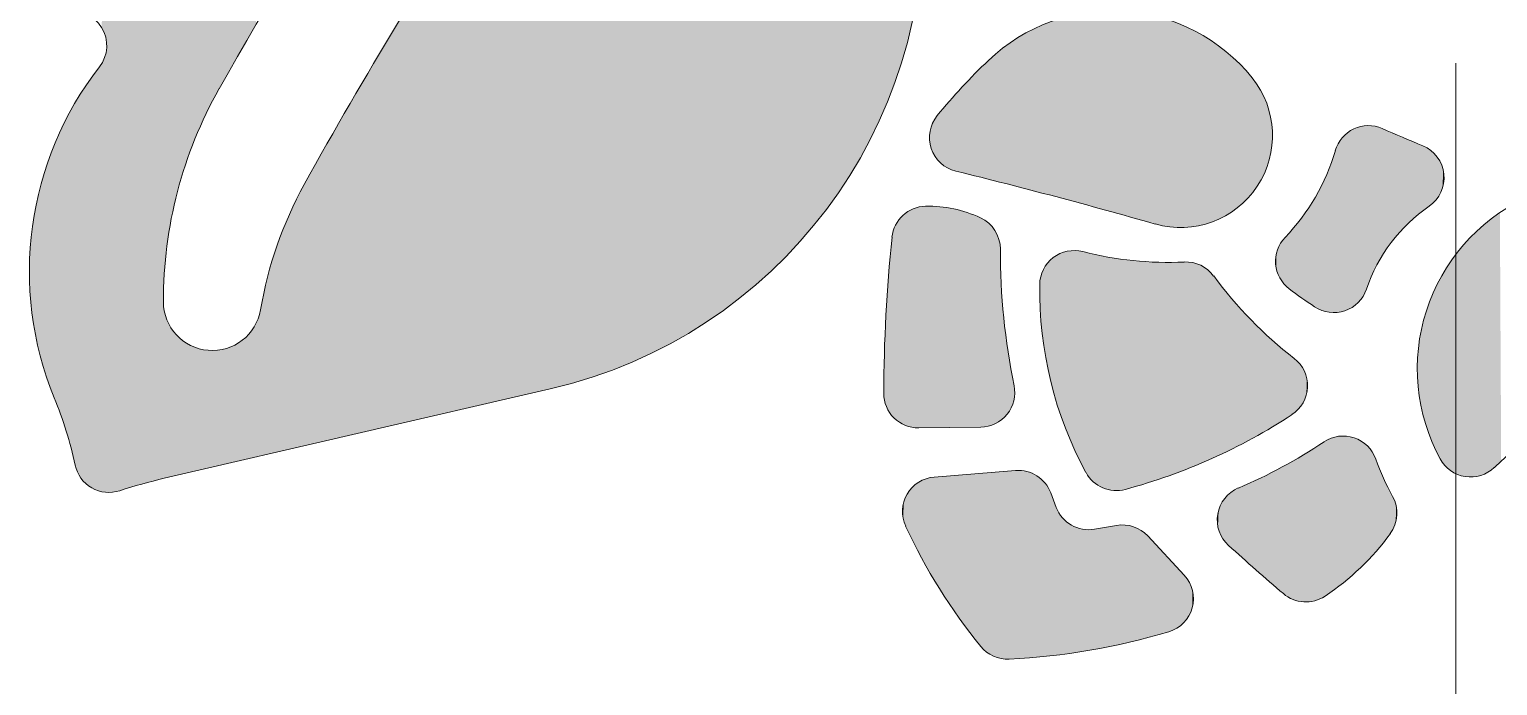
# Model space of a CAD drawing. Extents: x 5 to 409, y 5 to 583.
# Drawn here: x 245.5 to 262.5, y 321.14 to 328.74 of the extents above; entities that cross this region are included whole.
import ezdxf

# ---------------------------------------------------------------- set-up
doc = ezdxf.new("R2010")
doc.units = 0
doc.linetypes.add('CENTERX2', pattern=[20.32, 12.7, -2.54, 2.54, -2.54])
doc.layers.add('CENTERLINE', color=4, linetype='CENTERX2', lineweight=25)
doc.layers.add('OUTLINE', color=7, linetype='Continuous', lineweight=70)

msp = doc.modelspace()

# ---------------------------------------------------------------- linework, layer by layer
at = {"layer": 'CENTERLINE', "lineweight": 18}
msp.add_line((262.014, 315.646), (262.014, 359.956), dxfattribs=at)
at = {"layer": 'OUTLINE', "lineweight": 18, "ltscale": 0.114638}
msp.add_line((251.531, 324.576), (247.063, 323.543), dxfattribs=at)
at = {"layer": 'OUTLINE', "lineweight": 18, "ltscale": 0.017923}
msp.add_line((256.513, 324.134), (255.796, 324.125), dxfattribs=at)
at = {"layer": 'OUTLINE', "lineweight": 18, "ltscale": 0.023632}
msp.add_line((255.976, 323.556), (256.918, 323.63), dxfattribs=at)
at = {"layer": 'OUTLINE', "lineweight": 18, "ltscale": 0.00452}
msp.add_line((257.324, 323.374), (257.388, 323.205), dxfattribs=at)
at = {"layer": 'OUTLINE', "lineweight": 18, "ltscale": 0.006556}
msp.add_line((257.829, 322.952), (258.087, 322.996), dxfattribs=at)
at = {"layer": 'OUTLINE', "lineweight": 18, "ltscale": 0.015493}
msp.add_line((258.448, 322.874), (258.869, 322.419), dxfattribs=at)
at = {"layer": 'OUTLINE', "lineweight": 18}
for centre, radius, start, end in [((292.978, 302.543), 50.57, 141.391, 151.1517), ((292.978, 302.543), 51.97, 143.0275, 150.6047), ((250.275, 330.006), 5.573, 283.0235, 3.0302), ((245.997, 328.55), 0.4, 322.1513, 100.7651), ((258.037, 326.875), 2.078, 38.8229, 133.6354), ((261.509, 323.233), 7.11, 133.6354, 140.6609), ((249.359, 325.937), 3.858, 142.1513, 202.3217), ((252.06, 325.595), 5.007, 150.6047, 180.0992), ((258.826, 327.51), 1.065, 254.081, 38.8229), ((256.32, 327.486), 0.4, 140.6609, 256.2143), ((261.002, 327.224), 0.4, 66.6184, 163.6838), ((280.095, 371.385), 47.712, 246.6184, 247.2339), ((261.477, 327.021), 0.4, 304.7225, 67.2339), ((258.267, 328.024), 2.45, 316.2554, 343.6838), ((240.933, 264.777), 64.169, 74.08103, 76.21428), ((252.709, 324.725), 4.596, 151.1517, 170.3932), ((255.884, 326.291), 0.4, 91.1536, 174.1163), ((255.905, 325.261), 1.431, 64.965, 91.1536), ((262.805, 325.105), 1.931, 124.7225, 161.1114), ((263.753, 324.81), 2.186, 115.8333, 208.5391), ((256.341, 326.195), 0.4, 359.8997, 64.965), ((273.54, 324.472), 18.149, 174.1163, 179.8305), ((260.326, 326.054), 0.4, 136.2553, 232.9167), ((264.567, 326.18), 7.826, 179.8997, 191.5439), ((257.596, 325.778), 0.4, 75.6584, 179.139), ((258.685, 330.036), 3.995, 255.6584, 272.6514), ((258.888, 325.646), 0.4, 36.4029, 92.6514), ((263.106, 328.756), 4.84, 216.4029, 232.2456), ((261.614, 325.718), 4.418, 179.139, 208.5181), ((263.608, 330.397), 5.844, 232.9167, 236.4503), ((260.6, 325.86), 0.4, 236.4503, 341.1114), ((247.619, 325.587), 0.566, 180.0992, 350.3932), ((259.897, 324.613), 0.4, 303.2777, 52.2456), ((266.823, 319.07), 6.338, 117.8325, 133.5154), ((241.608, 322.755), 4.521, 12.0045, 22.3217), ((255.791, 324.525), 0.4, 179.8305, 270.7791), ((256.508, 324.534), 0.4, 270.7791, 11.5439), ((256.458, 329.854), 6.669, 285.0324, 303.2777), ((257.182, 328.914), 5.953, 292.8782, 303.7254), ((260.709, 323.631), 0.4, 19.4441, 123.7254), ((246.422, 323.778), 0.4, 192.0045, 288.2179), ((256.95, 323.232), 0.4, 20.7806, 94.5303), ((258.084, 323.799), 0.4, 208.5181, 285.0324), ((263.687, 324.682), 2.758, 199.4441, 209.2891), ((262.183, 323.957), 0.4, 208.5391, 313.5154), ((248.397, 317.777), 5.917, 103.0235, 108.2179), ((256.008, 323.157), 0.4, 94.5303, 204.8606), ((259.651, 323.061), 0.4, 112.8781, 227.891), ((260.932, 323.137), 0.4, 323.8337, 29.2891), ((257.762, 323.346), 0.4, 200.7806, 279.6319), ((261.658, 325.775), 6.628, 204.8606, 219.0986), ((258.154, 322.602), 0.4, 42.8535, 99.6319), ((281.197, 346.899), 32.532, 227.891, 229.3785), ((258.842, 324.665), 2.989, 303.6641, 323.8337), ((258.576, 322.147), 0.4, 286.6994, 42.8535), ((260.277, 322.51), 0.4, 229.3785, 303.6641), ((256.478, 329.142), 7.702, 272.7277, 286.6994), ((256.825, 321.848), 0.4, 219.0986, 272.7277)]:
    msp.add_arc(centre, radius, start, end, dxfattribs=at)
at = {"layer": 'OUTLINE', "lineweight": 5}
for points in [[(254.418, 326.279), (254.686, 334.961), (254.727, 326.654), (254.978, 335.043)], [(254.727, 326.654), (254.978, 335.043), (255.003, 327.055), (255.277, 335.091)], [(255.277, 335.091), (255.242, 327.478), (255.003, 327.055)], [(255.58, 335.106), (255.443, 327.921), (255.277, 335.091), (255.242, 327.478)], [(255.883, 335.085), (255.605, 328.379), (255.58, 335.106), (255.443, 327.921)], [(255.807, 329.329), (255.727, 328.85), (255.883, 335.085), (255.605, 328.379)], [(254.138, 334.702), (254.404, 334.847), (254.418, 326.279), (254.686, 334.961)], [(253.708, 325.616), (253.89, 334.527), (254.078, 325.932), (254.138, 334.702)], [(254.078, 325.932), (254.138, 334.702), (254.418, 326.279)], [(253.461, 334.099), (253.663, 334.325), (253.708, 325.616), (253.89, 334.527)], [(252.893, 325.086), (253.127, 333.677), (253.312, 325.333), (253.461, 334.099)], [(253.312, 325.333), (253.461, 334.099), (253.708, 325.616)], [(252.473, 332.821), (252.798, 333.251), (252.893, 325.086), (253.127, 333.677)], [(247.911, 328.425), (247.698, 328.052), (248.179, 333.351), (247.896, 333.25)], [(247.911, 328.425), (248.179, 333.351), (248.126, 328.797)], [(247.612, 333.151), (247.419, 327.472), (247.329, 333.052), (247.361, 327.322)], [(247.612, 333.151), (247.549, 327.766), (247.419, 327.472), (247.482, 327.62)], [(247.622, 327.91), (247.549, 327.766), (247.896, 333.25), (247.612, 333.151)], [(247.622, 327.91), (247.896, 333.25), (247.698, 328.052)], [(247.044, 332.954), (246.771, 323.467), (246.76, 332.857)], [(247.044, 332.954), (246.836, 323.485), (246.771, 323.467), (246.803, 323.476)], [(247.044, 332.954), (246.9, 323.503), (246.836, 323.485), (246.868, 323.494)], [(247.044, 332.954), (246.965, 323.519), (246.9, 323.503), (246.933, 323.511)], [(247.044, 332.954), (247.031, 323.535), (246.965, 323.519), (246.998, 323.527)], [(247.044, 332.954), (247.056, 325.747), (247.031, 323.535), (247.054, 325.586)], [(247.329, 333.052), (247.056, 325.747), (247.044, 332.954)], [(247.329, 333.052), (247.076, 326.068), (247.056, 325.747), (247.064, 325.908)], [(247.329, 333.052), (247.117, 326.388), (247.076, 326.068), (247.094, 326.229)], [(247.329, 333.052), (247.178, 326.704), (247.117, 326.388), (247.145, 326.547)], [(247.329, 333.052), (247.26, 327.016), (247.178, 326.704), (247.216, 326.861)], [(247.329, 333.052), (247.361, 327.322), (247.26, 327.016), (247.308, 327.17)], [(246.76, 332.857), (246.506, 323.387), (246.475, 332.761)], [(246.76, 332.857), (246.579, 323.409), (246.506, 323.387), (246.547, 323.398)], [(246.76, 332.857), (246.642, 323.429), (246.579, 323.409), (246.61, 323.419)], [(246.76, 332.857), (246.707, 323.448), (246.642, 323.429), (246.675, 323.439)], [(246.76, 332.857), (246.771, 323.467), (246.707, 323.448), (246.739, 323.458)], [(251.999, 324.706), (252.153, 332.388), (252.455, 324.877), (252.473, 332.821)], [(252.455, 324.877), (252.473, 332.821), (252.893, 325.086)], [(246.475, 332.761), (246.385, 328.647), (246.338, 328.759), (246.366, 328.705)], [(246.475, 332.761), (246.395, 328.588), (246.385, 328.647)], [(246.423, 323.378), (246.396, 328.527), (246.475, 332.761), (246.395, 328.588)], [(246.465, 323.38), (246.423, 323.378), (246.506, 323.387), (246.475, 332.761)], [(251.531, 324.576), (251.838, 331.952), (251.999, 324.706), (252.153, 332.388)], [(251.221, 331.069), (251.527, 331.512), (251.531, 324.576), (251.838, 331.952)], [(251.531, 324.576), (250.623, 330.174), (251.221, 331.069), (250.92, 330.623)], [(251.531, 324.576), (250.044, 329.266), (250.623, 330.174), (250.331, 329.721)], [(251.531, 324.576), (249.485, 328.345), (250.044, 329.266), (249.762, 328.807)], [(255.981, 327.699), (258.173, 328.948), (257.745, 328.932), (257.959, 328.951)], [(255.981, 327.699), (258.596, 328.876), (258.173, 328.948), (258.387, 328.923)], [(255.981, 327.699), (257.745, 328.932), (257.328, 328.828), (257.534, 328.891)], [(255.981, 327.699), (258.995, 328.718), (258.596, 328.876), (258.8, 328.808)], [(255.981, 327.699), (257.328, 328.828), (256.942, 328.641), (257.131, 328.745)], [(255.981, 327.699), (259.354, 328.482), (258.995, 328.718), (259.181, 328.61)], [(246.381, 323.38), (246.389, 328.468), (246.423, 323.378), (246.396, 328.527)], [(255.981, 327.699), (256.942, 328.641), (256.603, 328.379), (256.766, 328.519)], [(246.346, 328.355), (246.372, 328.41), (246.381, 323.38), (246.389, 328.468)], [(255.981, 327.699), (259.656, 328.178), (259.354, 328.482), (259.512, 328.338)], [(255.981, 327.699), (256.603, 328.379), (256.525, 328.303), (256.564, 328.341)], [(246.313, 328.304), (246.222, 323.431), (246.164, 328.099), (246.187, 323.454)], [(246.313, 328.304), (246.299, 323.397), (246.222, 323.431), (246.26, 323.412)], [(246.339, 323.387), (246.299, 323.397), (246.346, 328.355), (246.313, 328.304)], [(246.339, 323.387), (246.346, 328.355), (246.381, 323.38)], [(251.531, 324.576), (248.945, 327.413), (249.485, 328.345), (249.213, 327.881)], [(255.981, 327.699), (256.525, 328.303), (256.448, 328.226), (256.486, 328.265)], [(255.981, 327.699), (256.448, 328.226), (256.372, 328.148), (256.409, 328.187)], [(246.164, 328.099), (246.041, 323.654), (246.029, 327.885), (246.03, 323.695)], [(246.164, 328.099), (246.075, 323.578), (246.041, 323.654), (246.056, 323.615)], [(246.164, 328.099), (246.125, 323.51), (246.075, 323.578), (246.098, 323.543)], [(246.164, 328.099), (246.187, 323.454), (246.125, 323.51), (246.154, 323.48)], [(255.981, 327.699), (259.822, 327.887), (259.656, 328.178), (259.75, 328.039)], [(255.981, 327.699), (256.372, 328.148), (256.297, 328.068), (256.334, 328.108)], [(255.981, 327.699), (256.297, 328.068), (256.223, 327.988), (256.26, 328.028)], [(246.029, 327.885), (245.928, 324.089), (245.909, 327.663), (245.913, 324.137)], [(246.029, 327.885), (245.957, 323.991), (245.928, 324.089), (245.943, 324.04)], [(246.029, 327.885), (245.984, 323.893), (245.957, 323.991), (245.97, 323.942)], [(246.029, 327.885), (246.008, 323.794), (245.984, 323.893), (245.996, 323.844)], [(246.029, 327.885), (246.03, 323.695), (246.008, 323.794), (246.019, 323.745)], [(255.981, 327.699), (256.223, 327.988), (256.151, 327.906), (256.187, 327.947)], [(255.981, 327.699), (256.151, 327.906), (256.08, 327.824), (256.115, 327.865)], [(255.981, 327.699), (259.89, 327.559), (259.822, 327.887), (259.869, 327.726)], [(255.981, 327.699), (255.926, 327.559), (255.921, 327.459), (255.92, 327.509)], [(255.981, 327.699), (255.921, 327.459), (255.94, 327.36), (255.927, 327.409)], [(255.981, 327.699), (255.957, 327.655), (255.926, 327.559), (255.939, 327.608)], [(255.981, 327.699), (255.94, 327.36), (255.984, 327.269), (255.959, 327.313)], [(255.981, 327.699), (256.08, 327.824), (256.01, 327.74), (256.045, 327.782)], [(255.981, 327.699), (255.984, 327.269), (256.049, 327.192), (256.014, 327.229)], [(255.981, 327.699), (256.049, 327.192), (256.131, 327.134), (256.088, 327.161)], [(255.981, 327.699), (256.131, 327.134), (256.224, 327.098), (256.176, 327.113)], [(255.981, 327.699), (256.224, 327.098), (256.514, 327.026), (256.369, 327.062)], [(255.981, 327.699), (256.514, 327.026), (256.804, 326.953), (256.659, 326.99)], [(255.981, 327.699), (256.804, 326.953), (257.093, 326.878), (256.948, 326.916)], [(255.981, 327.699), (257.093, 326.878), (257.382, 326.803), (257.237, 326.841)], [(255.981, 327.699), (257.382, 326.803), (257.67, 326.725), (257.526, 326.764)], [(255.981, 327.699), (257.67, 326.725), (257.958, 326.647), (257.814, 326.686)], [(255.981, 327.699), (257.958, 326.647), (258.246, 326.567), (258.102, 326.607)], [(255.981, 327.699), (258.246, 326.567), (258.534, 326.486), (258.39, 326.526)], [(255.981, 327.699), (258.534, 326.486), (258.866, 326.446), (258.698, 326.452)], [(255.981, 327.699), (258.866, 326.446), (259.195, 326.511), (259.033, 326.465)], [(255.981, 327.699), (259.195, 326.511), (259.487, 326.675), (259.347, 326.581)], [(255.981, 327.699), (259.487, 326.675), (259.713, 326.921), (259.61, 326.789)], [(255.981, 327.699), (259.713, 326.921), (259.852, 327.226), (259.795, 327.068)], [(255.981, 327.699), (259.852, 327.226), (259.89, 327.559), (259.884, 327.391)], [(245.909, 327.663), (245.809, 324.425), (245.803, 327.433)], [(245.909, 327.663), (245.846, 324.33), (245.809, 324.425), (245.828, 324.377)], [(245.909, 327.663), (245.88, 324.234), (245.846, 324.33), (245.863, 324.282)], [(245.909, 327.663), (245.913, 324.137), (245.88, 324.234), (245.897, 324.186)], [(260.698, 327.484), (260.727, 327.514), (260.728, 325.481), (260.76, 327.542)], [(260.728, 325.481), (260.76, 327.542), (260.771, 325.498), (260.795, 327.566)], [(260.771, 325.498), (260.795, 327.566), (260.811, 325.52), (260.832, 327.586)], [(260.811, 325.52), (260.832, 327.586), (260.848, 325.546), (260.871, 327.602)], [(260.848, 325.546), (260.871, 327.602), (260.882, 325.576), (260.912, 327.613)], [(260.882, 325.576), (260.912, 327.613), (260.913, 325.611), (260.954, 327.621)], [(260.913, 325.611), (260.954, 327.621), (260.939, 325.648)], [(260.961, 325.688), (260.939, 325.648), (260.996, 327.624), (260.954, 327.621)], [(260.961, 325.688), (260.996, 327.624), (260.978, 325.73)], [(261.004, 325.802), (260.978, 325.73), (261.038, 327.622), (260.996, 327.624)], [(261.004, 325.802), (261.038, 327.622), (261.033, 325.873)], [(261.033, 325.873), (261.038, 327.622), (261.065, 325.943), (261.08, 327.616)], [(261.065, 325.943), (261.08, 327.616), (261.1, 326.011), (261.121, 327.605)], [(261.1, 326.011), (261.121, 327.605), (261.137, 326.078), (261.161, 327.591)], [(261.137, 326.078), (261.161, 327.591), (261.177, 326.144), (261.19, 327.578)], [(261.177, 326.144), (261.19, 327.578), (261.22, 326.207)], [(261.19, 327.578), (261.22, 327.565), (261.22, 326.207), (261.249, 327.553)], [(261.22, 326.207), (261.249, 327.553), (261.265, 326.269), (261.278, 327.54)], [(261.265, 326.269), (261.278, 327.54), (261.312, 326.33)], [(261.278, 327.54), (261.308, 327.527), (261.312, 326.33), (261.337, 327.515)], [(261.312, 326.33), (261.337, 327.515), (261.362, 326.388), (261.367, 327.502)], [(245.702, 324.709), (245.713, 327.196), (245.79, 324.472), (245.803, 327.433)], [(245.79, 324.472), (245.803, 327.433), (245.809, 324.425)], [(251.531, 324.576), (248.637, 326.858), (248.945, 327.413), (248.683, 326.943)], [(260.639, 325.462), (260.618, 327.336), (260.65, 327.414), (260.632, 327.376)], [(260.684, 325.469), (260.639, 325.462), (260.672, 327.45), (260.65, 327.414)], [(260.684, 325.469), (260.672, 327.45), (260.728, 325.481), (260.698, 327.484)], [(261.414, 326.444), (261.362, 326.388), (261.396, 327.49), (261.367, 327.502)], [(261.414, 326.444), (261.396, 327.49), (261.468, 326.498), (261.426, 327.477)], [(261.426, 327.477), (261.455, 327.465), (261.468, 326.498), (261.485, 327.452)], [(261.468, 326.498), (261.485, 327.452), (261.525, 326.55), (261.514, 327.44)], [(261.525, 326.55), (261.514, 327.44), (261.544, 327.427)], [(261.583, 326.6), (261.525, 326.55), (261.573, 327.415), (261.544, 327.427)], [(261.583, 326.6), (261.573, 327.415), (261.643, 326.647), (261.603, 327.402)], [(261.603, 327.402), (261.632, 327.39), (261.643, 326.647), (261.68, 327.366)], [(261.643, 326.647), (261.68, 327.366), (261.705, 326.692), (261.724, 327.336)], [(245.629, 324.952), (245.638, 326.954), (245.702, 324.709), (245.713, 327.196)], [(260.519, 327.06), (260.547, 327.128), (260.548, 325.463), (260.573, 327.197)], [(260.548, 325.463), (260.573, 327.197), (260.594, 325.46), (260.596, 327.266)], [(260.639, 325.462), (260.594, 325.46), (260.618, 327.336), (260.596, 327.266)], [(261.705, 326.692), (261.724, 327.336), (261.747, 326.726), (261.764, 327.3)], [(261.747, 326.726), (261.764, 327.3), (261.784, 326.764), (261.799, 327.26)], [(261.784, 326.764), (261.799, 327.26), (261.816, 326.807), (261.827, 327.215)], [(261.816, 326.807), (261.827, 327.215), (261.841, 326.854), (261.85, 327.166)], [(260.46, 325.485), (260.489, 326.993), (260.503, 325.471), (260.519, 327.06)], [(260.503, 325.471), (260.519, 327.06), (260.548, 325.463)], [(261.841, 326.854), (261.85, 327.166), (261.86, 326.904), (261.866, 327.115)], [(261.86, 326.904), (261.866, 327.115), (261.872, 326.956), (261.875, 327.063)], [(261.872, 326.956), (261.875, 327.063), (261.877, 327.009)], [(245.573, 325.198), (245.579, 326.708), (245.629, 324.952), (245.638, 326.954)], [(251.531, 324.576), (248.552, 326.685), (248.637, 326.858), (248.594, 326.772)], [(260.418, 325.503), (260.379, 325.526), (260.424, 326.862), (260.388, 326.798)], [(260.418, 325.503), (260.424, 326.862), (260.46, 325.485)], [(260.424, 326.862), (260.457, 326.927), (260.46, 325.485), (260.489, 326.993)], [(245.532, 325.448), (245.537, 326.458), (245.573, 325.198), (245.579, 326.708)], [(251.531, 324.576), (248.473, 326.509), (248.552, 326.685), (248.511, 326.598)], [(255.702, 326.648), (255.717, 324.131), (255.735, 326.663), (255.757, 324.126)], [(255.735, 326.663), (255.757, 324.126), (255.769, 326.675), (255.796, 324.125)], [(255.769, 326.675), (255.796, 324.125), (255.805, 326.683)], [(256.513, 324.134), (255.84, 326.689), (255.796, 324.125), (255.805, 326.683)], [(256.513, 324.134), (255.917, 326.692), (255.84, 326.689), (255.876, 326.691)], [(256.513, 324.134), (255.999, 326.689), (255.917, 326.692), (255.958, 326.691)], [(256.513, 324.134), (256.08, 326.681), (255.999, 326.689), (256.04, 326.685)], [(256.513, 324.134), (256.161, 326.669), (256.08, 326.681), (256.121, 326.675)], [(256.513, 324.134), (256.241, 326.652), (256.161, 326.669), (256.201, 326.661)], [(260.285, 325.589), (260.267, 325.602), (260.311, 326.673), (260.269, 326.613)], [(260.285, 325.589), (260.311, 326.673), (260.304, 325.577)], [(260.322, 325.564), (260.304, 325.577), (260.35, 326.735), (260.311, 326.673)], [(260.322, 325.564), (260.35, 326.735), (260.341, 325.551)], [(260.36, 325.539), (260.341, 325.551), (260.388, 326.798), (260.35, 326.735)], [(260.36, 325.539), (260.388, 326.798), (260.379, 325.526)], [(251.531, 324.576), (248.402, 326.33), (248.473, 326.509), (248.436, 326.42)], [(255.544, 326.502), (255.527, 326.471), (255.571, 324.19), (255.539, 324.214)], [(255.544, 326.502), (255.571, 324.19), (255.565, 326.532)], [(255.565, 326.532), (255.571, 324.19), (255.588, 326.56), (255.605, 324.17)], [(255.588, 326.56), (255.605, 324.17), (255.613, 326.586), (255.641, 324.154)], [(255.613, 326.586), (255.641, 324.154), (255.641, 326.609)], [(255.641, 326.609), (255.641, 324.154), (255.671, 326.63), (255.679, 324.141)], [(255.671, 326.63), (255.679, 324.141), (255.702, 326.648), (255.717, 324.131)], [(256.513, 324.134), (256.32, 326.63), (256.241, 326.652), (256.281, 326.642)], [(256.513, 324.134), (256.398, 326.604), (256.32, 326.63), (256.359, 326.618)], [(256.513, 324.134), (256.473, 326.574), (256.398, 326.604), (256.436, 326.59)], [(256.513, 324.134), (256.511, 326.557), (256.473, 326.574)], [(256.557, 324.137), (256.536, 326.544), (256.513, 324.134), (256.511, 326.557)], [(256.6, 324.145), (256.56, 326.53), (256.557, 324.137), (256.536, 326.544)], [(256.6, 324.145), (256.584, 326.513), (256.56, 326.53)], [(256.643, 324.158), (256.605, 326.495), (256.6, 324.145), (256.584, 326.513)], [(256.645, 326.455), (256.626, 326.476), (256.643, 324.158), (256.605, 326.495)], [(260.181, 326.496), (260.139, 325.694), (260.135, 326.439)], [(260.181, 326.496), (260.175, 325.667), (260.139, 325.694), (260.157, 325.681)], [(260.181, 326.496), (260.226, 326.554), (260.175, 325.667), (260.193, 325.654)], [(260.226, 326.554), (260.212, 325.641), (260.193, 325.654)], [(260.269, 326.613), (260.23, 325.628), (260.226, 326.554), (260.212, 325.641)], [(260.267, 325.602), (260.248, 325.615), (260.269, 326.613), (260.23, 325.628)], [(262.32, 326.462), (262.306, 323.576), (262.369, 326.503), (262.334, 323.586)], [(262.334, 323.586), (262.361, 323.598), (262.369, 326.503), (262.387, 323.613)], [(262.369, 326.503), (262.387, 323.613), (262.419, 326.543), (262.413, 323.629)], [(262.419, 326.543), (262.413, 323.629), (262.436, 323.647)], [(262.471, 326.581), (262.419, 326.543), (262.459, 323.667), (262.436, 323.647)], [(262.471, 326.581), (262.459, 323.667), (262.523, 326.618), (262.538, 323.741)], [(245.509, 325.7), (245.511, 326.206), (245.532, 325.448), (245.537, 326.458)], [(251.531, 324.576), (248.338, 326.148), (248.402, 326.33), (248.369, 326.239)], [(255.51, 324.24), (255.487, 326.332), (255.483, 324.269), (255.475, 326.22)], [(255.5, 326.403), (255.492, 326.368), (255.51, 324.24), (255.487, 326.332)], [(255.512, 326.438), (255.5, 326.403), (255.539, 324.214), (255.51, 324.24)], [(255.512, 326.438), (255.539, 324.214), (255.527, 326.471)], [(256.683, 324.175), (256.663, 326.433), (256.643, 324.158), (256.645, 326.455)], [(256.683, 324.175), (256.693, 326.385), (256.663, 326.433), (256.679, 326.409)], [(256.721, 324.196), (256.706, 326.359), (256.683, 324.175), (256.693, 326.385)], [(256.721, 324.196), (256.726, 326.306), (256.706, 326.359), (256.717, 326.333)], [(260.037, 326.33), (260.023, 325.792), (260.009, 326.298), (259.997, 325.825)], [(260.087, 326.384), (260.052, 325.762), (260.037, 326.33), (260.023, 325.792)], [(260.087, 326.384), (260.085, 325.735), (260.052, 325.762)], [(260.135, 326.439), (260.102, 325.721), (260.087, 326.384), (260.085, 325.735)], [(260.139, 325.694), (260.121, 325.707), (260.135, 326.439), (260.102, 325.721)], [(262.137, 326.283), (262.158, 323.557), (262.181, 326.33), (262.188, 323.557)], [(262.181, 326.33), (262.188, 323.557), (262.226, 326.375)], [(262.188, 323.557), (262.218, 323.558), (262.226, 326.375), (262.248, 323.562)], [(262.226, 326.375), (262.248, 323.562), (262.273, 326.419), (262.277, 323.568)], [(262.32, 326.462), (262.273, 326.419), (262.306, 323.576), (262.277, 323.568)], [(245.511, 326.206), (245.509, 325.7), (245.501, 325.953)], [(251.531, 324.576), (248.282, 325.963), (248.338, 326.148), (248.309, 326.056)], [(255.483, 324.269), (255.475, 326.22), (255.465, 326.107)], [(256.757, 324.222), (256.726, 326.306), (256.721, 324.196)], [(256.757, 324.222), (256.738, 326.251), (256.726, 326.306), (256.733, 326.279)], [(256.757, 324.222), (256.742, 326.095), (256.738, 326.251), (256.741, 326.222)], [(256.741, 326.222), (256.742, 326.095), (256.741, 326.194)], [(257.4, 324.389), (257.431, 326.142), (257.445, 324.255), (257.473, 326.159)], [(257.445, 324.255), (257.473, 326.159), (257.494, 324.122), (257.516, 326.17)], [(257.494, 324.122), (257.516, 326.17), (257.547, 323.991), (257.561, 326.177)], [(257.547, 323.991), (257.561, 326.177), (257.605, 323.861), (257.606, 326.178)], [(257.605, 323.861), (257.606, 326.178), (257.666, 323.734)], [(257.606, 326.178), (257.651, 326.175), (257.666, 323.734), (257.695, 326.166)], [(257.666, 323.734), (257.695, 326.166), (257.732, 323.608), (257.767, 326.148)], [(257.732, 323.608), (257.767, 326.148), (257.749, 323.58), (257.769, 323.553)], [(257.84, 326.132), (257.79, 323.527), (257.767, 326.148), (257.769, 323.553)], [(259.937, 326.147), (259.933, 325.98), (259.929, 326.106), (259.927, 326.022)], [(259.949, 326.188), (259.942, 325.939), (259.937, 326.147), (259.933, 325.98)], [(259.965, 326.227), (259.957, 325.899), (259.949, 326.188), (259.942, 325.939)], [(259.985, 326.264), (259.975, 325.861), (259.965, 326.227), (259.957, 325.899)], [(260.009, 326.298), (259.997, 325.825), (259.985, 326.264), (259.975, 325.861)], [(262.014, 326.136), (262.042, 323.583), (262.054, 326.186), (262.07, 323.573)], [(262.054, 326.186), (262.07, 323.573), (262.095, 326.235), (262.099, 323.566)], [(262.095, 326.235), (262.099, 323.566), (262.137, 326.283)], [(262.099, 323.566), (262.129, 323.56), (262.137, 326.283), (262.158, 323.557)], [(255.459, 324.301), (255.455, 325.995), (255.439, 324.335), (255.446, 325.882)], [(255.459, 324.301), (255.483, 324.269), (255.455, 325.995), (255.465, 326.107)], [(256.757, 324.222), (256.747, 325.896), (256.742, 326.095), (256.744, 325.995)], [(257.224, 325.219), (257.239, 325.958), (257.242, 325.079), (257.262, 325.997)], [(257.242, 325.079), (257.262, 325.997), (257.265, 324.939), (257.288, 326.034)], [(257.265, 324.939), (257.288, 326.034), (257.292, 324.8), (257.319, 326.067)], [(257.292, 324.8), (257.319, 326.067), (257.324, 324.662), (257.353, 326.096)], [(257.324, 324.662), (257.353, 326.096), (257.36, 324.525), (257.391, 326.121)], [(257.36, 324.525), (257.391, 326.121), (257.4, 324.389), (257.431, 326.142)], [(257.84, 326.132), (257.84, 323.482), (257.79, 323.527), (257.814, 323.504)], [(257.912, 326.117), (257.84, 323.482), (257.84, 326.132)], [(257.912, 326.117), (257.896, 323.446), (257.84, 323.482), (257.867, 323.463)], [(257.912, 326.117), (257.985, 326.103), (257.896, 323.446), (257.926, 323.432)], [(257.985, 326.103), (257.957, 323.42), (257.926, 323.432)], [(258.058, 326.091), (257.989, 323.411), (257.985, 326.103), (257.957, 323.42)], [(258.055, 323.4), (258.022, 323.404), (258.058, 326.091), (257.989, 323.411)], [(258.088, 323.399), (258.055, 323.4), (258.131, 326.08), (258.058, 326.091)], [(258.088, 323.399), (258.131, 326.08), (258.122, 323.401)], [(258.155, 323.406), (258.122, 323.401), (258.205, 326.07), (258.131, 326.08)], [(258.155, 323.406), (258.205, 326.07), (258.187, 323.413)], [(258.315, 323.449), (258.187, 323.413), (258.278, 326.062), (258.205, 326.07)], [(258.315, 323.449), (258.278, 326.062), (258.442, 323.487), (258.352, 326.055)], [(258.352, 326.055), (258.426, 326.05), (258.442, 323.487), (258.5, 326.046)], [(258.442, 323.487), (258.5, 326.046), (258.569, 323.528), (258.574, 326.043)], [(258.569, 323.528), (258.574, 326.043), (258.694, 323.571)], [(258.574, 326.043), (258.648, 326.042), (258.694, 323.571), (258.722, 326.042)], [(258.694, 323.571), (258.722, 326.042), (258.819, 323.617), (258.796, 326.043)], [(258.819, 323.617), (258.796, 326.043), (258.87, 326.046)], [(258.942, 323.665), (258.819, 323.617), (258.894, 326.046), (258.87, 326.046)], [(258.942, 323.665), (258.894, 326.046), (258.943, 326.042), (258.919, 326.045)], [(259.065, 323.716), (258.942, 323.665), (258.967, 326.038), (258.943, 326.042)], [(259.065, 323.716), (258.967, 326.038), (259.015, 326.026), (258.991, 326.033)], [(259.065, 323.716), (259.015, 326.026), (259.06, 326.007), (259.038, 326.017)], [(259.065, 323.716), (259.06, 326.007), (259.082, 325.996)], [(259.187, 323.769), (259.065, 323.716), (259.103, 325.983), (259.082, 325.996)], [(259.187, 323.769), (259.103, 325.983), (259.143, 325.955), (259.124, 325.97)], [(259.929, 326.106), (259.927, 326.022), (259.926, 326.064)], [(262.014, 326.136), (261.59, 325.134), (261.566, 324.821), (261.573, 324.978)], [(262.014, 326.136), (261.566, 324.821), (261.587, 324.508), (261.571, 324.664)], [(261.924, 326.008), (261.573, 324.978), (261.571, 324.664), (261.566, 324.821)], [(261.924, 326.008), (261.571, 324.664), (261.615, 324.353), (261.587, 324.508)], [(261.924, 326.008), (261.619, 325.288), (261.573, 324.978), (261.59, 325.134)], [(262.014, 326.136), (261.587, 324.508), (261.653, 324.2), (261.615, 324.353)], [(262.014, 326.136), (261.659, 325.44), (261.59, 325.134), (261.619, 325.288)], [(261.924, 326.008), (261.615, 324.353), (261.702, 324.051), (261.653, 324.2)], [(261.924, 326.008), (261.71, 325.589), (261.619, 325.288), (261.659, 325.44)], [(262.014, 326.136), (261.653, 324.2), (261.762, 323.906), (261.702, 324.051)], [(262.014, 326.136), (261.771, 325.733), (261.659, 325.44), (261.71, 325.589)], [(261.924, 326.008), (261.702, 324.051), (261.832, 323.766), (261.762, 323.906)], [(261.924, 326.008), (261.842, 325.873), (261.71, 325.589), (261.771, 325.733)], [(262.014, 326.136), (261.762, 323.906), (261.84, 323.752), (261.832, 323.766)], [(262.014, 326.136), (261.924, 326.008), (261.771, 325.733), (261.842, 325.873)], [(261.924, 326.008), (261.832, 323.766), (261.848, 323.738), (261.84, 323.752)], [(262.014, 326.136), (261.84, 323.752), (261.857, 323.725), (261.848, 323.738)], [(261.924, 326.008), (261.848, 323.738), (261.867, 323.712), (261.857, 323.725)], [(262.014, 326.136), (261.857, 323.725), (261.877, 323.7), (261.867, 323.712)], [(261.924, 326.008), (261.867, 323.712), (261.887, 323.688), (261.877, 323.7)], [(262.014, 326.136), (261.877, 323.7), (261.898, 323.676), (261.887, 323.688)], [(261.924, 326.008), (261.887, 323.688), (261.909, 323.665), (261.898, 323.676)], [(262.014, 326.136), (261.898, 323.676), (261.921, 323.655), (261.909, 323.665)], [(261.924, 326.008), (261.909, 323.665), (261.933, 323.644), (261.921, 323.655)], [(262.014, 326.136), (261.921, 323.655), (261.946, 323.635), (261.933, 323.644)], [(261.924, 326.008), (262.014, 323.594), (262.014, 326.136)], [(261.924, 326.008), (261.933, 323.644), (261.959, 323.625), (261.946, 323.635)], [(261.924, 326.008), (261.959, 323.625), (261.986, 323.609), (261.972, 323.617)], [(261.924, 326.008), (261.986, 323.609), (262.014, 323.594), (262, 323.601)], [(262.014, 326.136), (261.946, 323.635), (261.972, 323.617), (261.959, 323.625)], [(262.014, 326.136), (261.972, 323.617), (262, 323.601), (261.986, 323.609)], [(262.014, 326.136), (262, 323.601), (262.014, 323.594)], [(262.042, 323.583), (262.014, 326.136), (262.014, 323.594)], [(251.531, 324.576), (248.234, 325.776), (248.282, 325.963), (248.257, 325.87)], [(255.439, 324.335), (255.446, 325.882), (255.43, 325.656), (255.437, 325.769)], [(256.757, 324.222), (256.756, 325.697), (256.747, 325.896), (256.751, 325.797)], [(257.2, 325.829), (257.197, 325.643), (257.196, 325.784)], [(257.197, 325.643), (257.2, 325.829), (257.201, 325.501), (257.208, 325.874)], [(257.201, 325.501), (257.208, 325.874), (257.21, 325.36), (257.221, 325.917)], [(257.21, 325.36), (257.221, 325.917), (257.224, 325.219), (257.239, 325.958)], [(259.187, 323.769), (259.143, 325.955), (259.179, 325.921), (259.161, 325.938)], [(259.187, 323.769), (259.179, 325.921), (259.195, 325.903)], [(259.307, 323.824), (259.187, 323.769), (259.21, 325.883), (259.195, 325.903)], [(259.307, 323.824), (259.21, 325.883), (259.312, 325.751), (259.26, 325.817)], [(251.531, 324.576), (248.194, 325.587), (248.234, 325.776), (248.213, 325.682)], [(255.439, 324.335), (255.43, 325.656), (255.422, 324.371), (255.423, 325.543)], [(256.763, 325.598), (256.756, 325.697), (256.79, 324.251), (256.757, 324.222)], [(259.427, 323.882), (259.307, 323.824), (259.364, 325.685), (259.312, 325.751)], [(259.427, 323.882), (259.364, 325.685), (259.473, 325.558), (259.418, 325.621)], [(247.063, 323.543), (247.031, 323.535), (247.064, 325.481), (247.054, 325.586)], [(247.063, 323.543), (247.064, 325.481), (247.14, 325.287), (247.093, 325.381)], [(251.531, 324.576), (248.15, 325.391), (248.194, 325.587), (248.177, 325.492)], [(255.423, 325.543), (255.416, 325.43), (255.422, 324.371), (255.411, 325.317)], [(256.763, 325.598), (256.79, 324.251), (256.771, 325.499)], [(256.79, 324.251), (256.78, 325.4), (256.771, 325.499)], [(259.427, 323.882), (259.473, 325.558), (259.545, 323.943)], [(259.473, 325.558), (259.528, 325.496), (259.545, 323.943), (259.585, 325.434)], [(251.531, 324.576), (248.043, 325.212), (248.15, 325.391), (248.105, 325.296)], [(255.422, 324.371), (255.411, 325.317), (255.408, 324.408), (255.406, 325.204)], [(256.819, 324.283), (256.791, 325.301), (256.79, 324.251), (256.78, 325.4)], [(256.816, 325.104), (256.803, 325.203), (256.819, 324.283), (256.791, 325.301)], [(259.545, 323.943), (259.585, 325.434), (259.662, 324.005), (259.643, 325.374)], [(259.662, 324.005), (259.643, 325.374), (259.702, 325.315)], [(259.778, 324.07), (259.662, 324.005), (259.762, 325.256), (259.702, 325.315)], [(247.063, 323.543), (247.14, 325.287), (247.281, 325.133), (247.203, 325.203)], [(247.063, 323.543), (247.281, 325.133), (247.469, 325.042), (247.371, 325.079)], [(251.531, 324.576), (247.878, 325.084), (248.043, 325.212), (247.966, 325.14)], [(255.408, 324.408), (255.406, 325.204), (255.401, 325.091)], [(259.778, 324.07), (259.762, 325.256), (259.892, 324.137), (259.823, 325.199)], [(259.823, 325.199), (259.885, 325.143), (259.892, 324.137), (259.948, 325.088)], [(247.063, 323.543), (247.469, 325.042), (247.573, 325.023)], [(251.531, 324.576), (247.063, 323.543), (247.677, 325.024), (247.573, 325.023)], [(251.531, 324.576), (247.677, 325.024), (247.878, 325.084), (247.78, 325.045)], [(255.399, 324.447), (255.398, 324.978), (255.393, 324.752), (255.395, 324.865)], [(255.399, 324.447), (255.408, 324.408), (255.398, 324.978), (255.401, 325.091)], [(256.816, 325.104), (256.819, 324.283), (256.83, 325.006), (256.845, 324.319)], [(256.83, 325.006), (256.845, 324.319), (256.846, 324.908), (256.867, 324.357)], [(259.892, 324.137), (259.948, 325.088), (260.005, 324.207), (260.012, 325.034)], [(260.005, 324.207), (260.012, 325.034), (260.117, 324.279)], [(260.012, 325.034), (260.077, 324.981), (260.117, 324.279), (260.142, 324.929)], [(256.846, 324.908), (256.867, 324.357), (256.862, 324.81)], [(256.881, 324.712), (256.862, 324.81), (256.884, 324.398), (256.867, 324.357)], [(260.117, 324.279), (260.142, 324.929), (260.155, 324.307), (260.178, 324.898)], [(260.155, 324.307), (260.178, 324.898), (260.189, 324.34), (260.21, 324.863)], [(260.189, 324.34), (260.21, 324.863), (260.22, 324.376), (260.237, 324.824)], [(260.22, 324.376), (260.237, 324.824), (260.246, 324.416), (260.26, 324.782)], [(255.392, 324.639), (255.391, 324.526), (255.393, 324.752), (255.393, 324.486)], [(255.399, 324.447), (255.393, 324.752), (255.393, 324.486)], [(256.881, 324.712), (256.884, 324.398), (256.9, 324.614)], [(260.246, 324.416), (260.26, 324.782), (260.267, 324.459), (260.277, 324.738)], [(260.267, 324.459), (260.277, 324.738), (260.282, 324.504), (260.29, 324.692)], [(260.282, 324.504), (260.29, 324.692), (260.292, 324.55), (260.296, 324.645)], [(260.292, 324.55), (260.296, 324.645), (260.297, 324.597)], [(256.884, 324.398), (256.897, 324.44), (256.9, 324.614), (256.905, 324.483)], [(256.9, 324.614), (256.905, 324.483), (256.906, 324.571), (256.908, 324.527)], [(260.443, 322.146), (260.412, 322.134), (260.487, 323.963), (260.428, 323.925)], [(260.443, 322.146), (260.487, 323.963), (260.471, 322.16)], [(260.471, 322.16), (260.487, 323.963), (260.499, 322.177), (260.526, 323.987)], [(260.499, 322.177), (260.526, 323.987), (260.553, 322.214), (260.567, 324.005)], [(260.553, 322.214), (260.567, 324.005), (260.607, 322.253), (260.611, 324.019)], [(260.607, 322.253), (260.611, 324.019), (260.66, 322.292)], [(260.611, 324.019), (260.655, 324.027), (260.66, 322.292), (260.701, 324.031)], [(260.66, 322.292), (260.701, 324.031), (260.711, 322.332), (260.746, 324.029)], [(260.711, 322.332), (260.746, 324.029), (260.762, 322.374), (260.791, 324.022)], [(260.762, 322.374), (260.791, 324.022), (260.812, 322.417), (260.835, 324.01)], [(260.812, 322.417), (260.835, 324.01), (260.861, 322.461), (260.877, 323.994)], [(260.861, 322.461), (260.877, 323.994), (260.909, 322.506), (260.917, 323.972)], [(260.909, 322.506), (260.917, 323.972), (260.956, 322.552)], [(260.917, 323.972), (260.955, 323.946), (260.956, 322.552), (260.989, 323.916)], [(260.127, 322.139), (260.098, 322.153), (260.188, 323.777), (260.127, 323.742)], [(260.127, 322.139), (260.188, 323.777), (260.158, 322.128)], [(260.189, 322.12), (260.158, 322.128), (260.249, 323.813), (260.188, 323.777)], [(260.189, 322.12), (260.249, 323.813), (260.221, 322.114)], [(260.253, 322.111), (260.221, 322.114), (260.309, 323.849), (260.249, 323.813)], [(260.253, 322.111), (260.309, 323.849), (260.286, 322.11)], [(260.318, 322.112), (260.286, 322.11), (260.369, 323.887), (260.309, 323.849)], [(260.318, 322.112), (260.369, 323.887), (260.35, 322.117)], [(260.382, 322.124), (260.35, 322.117), (260.428, 323.925), (260.369, 323.887)], [(260.382, 322.124), (260.428, 323.925), (260.412, 322.134)], [(260.956, 322.552), (260.989, 323.916), (261.002, 322.599), (261.02, 323.883)], [(261.047, 322.647), (261.002, 322.599), (261.046, 323.846), (261.02, 323.883)], [(261.047, 322.647), (261.046, 323.846), (261.091, 322.696), (261.068, 323.806)], [(261.068, 323.806), (261.086, 323.764), (261.091, 322.696), (261.096, 323.736)], [(256.918, 323.63), (256.036, 322.265), (255.976, 323.556), (255.982, 322.353)], [(256.918, 323.63), (256.148, 322.092), (256.036, 322.265), (256.092, 322.178)], [(256.918, 323.63), (256.265, 321.923), (256.148, 322.092), (256.206, 322.007)], [(256.918, 323.63), (256.387, 321.757), (256.265, 321.923), (256.326, 321.84)], [(256.918, 323.63), (256.515, 321.595), (256.387, 321.757), (256.45, 321.676)], [(256.918, 323.63), (256.546, 321.561), (256.515, 321.595), (256.53, 321.578)], [(256.918, 323.63), (256.582, 321.53), (256.546, 321.561), (256.564, 321.545)], [(256.918, 323.63), (256.62, 321.504), (256.582, 321.53), (256.601, 321.517)], [(256.918, 323.63), (256.662, 321.482), (256.62, 321.504), (256.641, 321.493)], [(256.918, 323.63), (256.706, 321.466), (256.662, 321.482), (256.684, 321.474)], [(256.918, 323.63), (256.751, 321.455), (256.706, 321.466), (256.728, 321.46)], [(256.918, 323.63), (256.797, 321.449), (256.751, 321.455), (256.774, 321.451)], [(256.918, 323.63), (256.844, 321.448), (256.797, 321.449), (256.821, 321.448)], [(256.961, 321.455), (256.844, 321.448), (256.95, 323.632), (256.918, 323.63)], [(256.961, 321.455), (256.95, 323.632), (256.983, 323.63)], [(257.078, 321.463), (256.961, 321.455), (257.015, 323.626), (256.983, 323.63)], [(257.078, 321.463), (257.015, 323.626), (257.077, 323.611), (257.046, 323.62)], [(257.078, 321.463), (257.077, 323.611), (257.107, 323.6)], [(257.195, 321.473), (257.078, 321.463), (257.136, 323.586), (257.107, 323.6)], [(259.778, 322.414), (259.816, 323.576), (259.817, 322.379), (259.879, 323.608)], [(259.817, 322.379), (259.879, 323.608), (259.857, 322.345)], [(259.897, 322.31), (259.857, 322.345), (259.942, 323.64), (259.879, 323.608)], [(259.897, 322.31), (259.942, 323.64), (259.937, 322.275)], [(259.937, 322.275), (259.942, 323.64), (259.977, 322.241), (260.004, 323.673)], [(259.977, 322.241), (260.004, 323.673), (260.017, 322.207), (260.066, 323.707)], [(260.017, 322.207), (260.066, 323.707), (260.042, 322.186)], [(260.069, 322.169), (260.042, 322.186), (260.127, 323.742), (260.066, 323.707)], [(260.069, 322.169), (260.127, 323.742), (260.098, 322.153)], [(261.091, 322.696), (261.096, 323.736), (261.134, 322.746), (261.106, 323.708)], [(261.134, 322.746), (261.106, 323.708), (261.117, 323.681)], [(261.117, 323.681), (261.128, 323.653), (261.134, 322.746), (261.139, 323.626)], [(261.134, 322.746), (261.139, 323.626), (261.175, 322.797), (261.15, 323.598)], [(261.175, 322.797), (261.15, 323.598), (261.162, 323.571)], [(255.689, 323.399), (255.72, 323.435), (255.734, 322.803), (255.756, 323.468)], [(255.734, 322.803), (255.756, 323.468), (255.781, 322.712), (255.795, 323.496)], [(255.781, 322.712), (255.795, 323.496), (255.829, 322.621), (255.837, 323.519)], [(255.829, 322.621), (255.837, 323.519), (255.879, 322.531), (255.882, 323.537)], [(255.93, 322.441), (255.879, 322.531), (255.928, 323.549), (255.882, 323.537)], [(255.93, 322.441), (255.928, 323.549), (255.982, 322.353), (255.976, 323.556)], [(257.195, 321.473), (257.136, 323.586), (257.19, 323.551), (257.164, 323.57)], [(257.195, 321.473), (257.19, 323.551), (257.215, 323.531)], [(257.312, 321.485), (257.195, 321.473), (257.238, 323.509), (257.215, 323.531)], [(257.312, 321.485), (257.238, 323.509), (257.279, 323.459), (257.26, 323.485)], [(257.312, 321.485), (257.279, 323.459), (257.311, 323.403), (257.296, 323.432)], [(259.422, 322.729), (259.451, 323.408), (259.462, 322.694), (259.496, 323.43)], [(259.462, 322.694), (259.496, 323.43), (259.501, 322.659), (259.561, 323.458)], [(259.501, 322.659), (259.561, 323.458), (259.54, 322.624)], [(259.58, 322.588), (259.54, 322.624), (259.625, 323.486), (259.561, 323.458)], [(259.58, 322.588), (259.625, 323.486), (259.619, 322.553)], [(259.619, 322.553), (259.625, 323.486), (259.659, 322.518), (259.689, 323.516)], [(259.659, 322.518), (259.689, 323.516), (259.698, 322.484), (259.753, 323.546)], [(259.698, 322.484), (259.753, 323.546), (259.738, 322.449)], [(259.738, 322.449), (259.753, 323.546), (259.778, 322.414), (259.816, 323.576)], [(261.162, 323.571), (261.174, 323.544), (261.175, 322.797), (261.187, 323.517)], [(261.175, 322.797), (261.187, 323.517), (261.216, 322.848), (261.199, 323.49)], [(261.199, 323.49), (261.212, 323.464), (261.216, 322.848), (261.225, 323.437)], [(261.216, 322.848), (261.225, 323.437), (261.255, 322.901), (261.239, 323.411)], [(255.609, 323.128), (255.613, 323.224), (255.615, 323.08), (255.624, 323.271)], [(255.615, 323.08), (255.624, 323.271), (255.627, 323.034), (255.641, 323.316)], [(255.627, 323.034), (255.641, 323.316), (255.645, 322.989), (255.662, 323.359)], [(255.645, 322.989), (255.662, 323.359), (255.689, 322.896), (255.689, 323.399)], [(255.689, 322.896), (255.689, 323.399), (255.734, 322.803)], [(257.312, 321.485), (257.311, 323.403), (257.324, 323.374)], [(257.429, 321.498), (257.312, 321.485), (257.388, 323.205), (257.324, 323.374)], [(259.273, 322.93), (259.286, 323.224), (259.293, 322.884), (259.309, 323.269)], [(259.293, 322.884), (259.309, 323.269), (259.318, 322.841), (259.338, 323.31)], [(259.318, 322.841), (259.338, 323.31), (259.348, 322.801), (259.371, 323.347)], [(259.348, 322.801), (259.371, 323.347), (259.383, 322.765), (259.409, 323.38)], [(259.383, 322.765), (259.409, 323.38), (259.422, 322.729), (259.451, 323.408)], [(261.239, 323.411), (261.253, 323.385), (261.255, 322.901), (261.267, 323.359)], [(261.255, 322.901), (261.267, 323.359), (261.271, 322.925), (261.281, 323.333)], [(261.271, 322.925), (261.281, 323.333), (261.286, 322.949), (261.294, 323.307)], [(261.286, 322.949), (261.294, 323.307), (261.298, 322.975), (261.305, 323.281)], [(261.298, 322.975), (261.305, 323.281), (261.309, 323.002), (261.315, 323.254)], [(255.613, 323.224), (255.609, 323.128), (255.608, 323.176)], [(257.429, 321.498), (257.388, 323.205), (257.418, 323.143), (257.402, 323.173)], [(257.429, 321.498), (257.418, 323.143), (257.437, 323.114)], [(257.545, 321.514), (257.429, 321.498), (257.458, 323.087), (257.437, 323.114)], [(259.257, 323.128), (259.253, 323.028), (259.252, 323.078)], [(259.253, 323.028), (259.257, 323.128), (259.26, 322.979), (259.268, 323.177)], [(259.26, 322.979), (259.268, 323.177), (259.273, 322.93), (259.286, 323.224)], [(261.309, 323.002), (261.315, 323.254), (261.317, 323.029), (261.322, 323.227)], [(261.317, 323.029), (261.322, 323.227), (261.324, 323.056), (261.328, 323.198)], [(261.324, 323.056), (261.328, 323.198), (261.329, 323.085), (261.331, 323.17)], [(261.329, 323.085), (261.331, 323.17), (261.332, 323.113), (261.332, 323.142)], [(257.545, 321.514), (257.458, 323.087), (257.507, 323.039), (257.481, 323.062)], [(257.545, 321.514), (257.507, 323.039), (257.563, 322.999), (257.534, 323.018)], [(257.661, 321.531), (257.545, 321.514), (257.594, 322.984), (257.563, 322.999)], [(257.661, 321.531), (257.594, 322.984), (257.658, 322.96), (257.626, 322.97)], [(257.661, 321.531), (257.658, 322.96), (257.692, 322.953)], [(257.777, 321.55), (257.661, 321.531), (257.726, 322.948), (257.692, 322.953)], [(257.777, 321.55), (257.726, 322.948), (257.795, 322.948), (257.76, 322.947)], [(257.893, 321.57), (257.777, 321.55), (257.829, 322.952), (257.795, 322.948)], [(257.893, 321.57), (257.829, 322.952), (258.008, 321.593), (258.087, 322.996)], [(258.123, 321.617), (258.008, 321.593), (258.112, 322.999), (258.087, 322.996)], [(258.123, 321.617), (258.112, 322.999), (258.137, 323.001)], [(258.237, 321.643), (258.123, 321.617), (258.161, 323.002), (258.137, 323.001)], [(258.237, 321.643), (258.161, 323.002), (258.211, 322.998), (258.186, 323)], [(258.237, 321.643), (258.211, 322.998), (258.259, 322.988), (258.235, 322.993)], [(258.351, 321.671), (258.237, 321.643), (258.283, 322.98), (258.259, 322.988)], [(258.351, 321.671), (258.283, 322.98), (258.329, 322.962), (258.306, 322.972)], [(258.351, 321.671), (258.329, 322.962), (258.372, 322.937), (258.351, 322.95)], [(258.465, 321.7), (258.351, 321.671), (258.392, 322.923), (258.372, 322.937)], [(258.465, 321.7), (258.392, 322.923), (258.43, 322.891), (258.412, 322.908)], [(258.465, 321.7), (258.43, 322.891), (258.448, 322.874)], [(258.869, 322.419), (258.465, 321.7), (258.448, 322.874)], [(258.869, 322.419), (258.691, 321.764), (258.465, 321.7), (258.578, 321.731)], [(258.869, 322.419), (258.783, 321.805), (258.691, 321.764), (258.738, 321.782)], [(258.869, 322.419), (258.862, 321.868), (258.783, 321.805), (258.825, 321.834)], [(258.862, 321.868), (258.869, 322.419), (258.895, 321.907), (258.901, 322.38)], [(258.895, 321.907), (258.901, 322.38), (258.923, 321.949), (258.928, 322.337)], [(258.923, 321.949), (258.928, 322.337), (258.945, 321.994), (258.949, 322.291)], [(258.945, 321.994), (258.949, 322.291), (258.962, 322.042), (258.964, 322.243)], [(258.962, 322.042), (258.964, 322.243), (258.972, 322.092), (258.973, 322.193)], [(258.972, 322.092), (258.973, 322.193), (258.976, 322.142)]]:
    msp.add_solid(points, dxfattribs=at)

doc.saveas('drawing.dxf')
